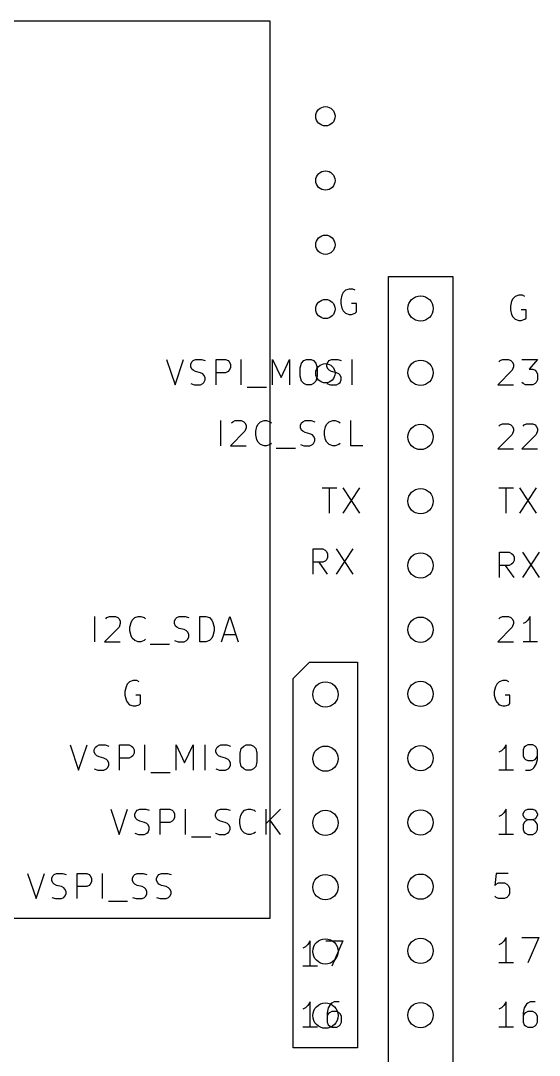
# Model space of a CAD drawing. Extents: x 1.5 to 46.6, y -62.7 to 0.
# Drawn here: x 26.05 to 46.55, y -40.94 to -0.03 of the extents above; entities that cross this region are included whole.
import ezdxf

# ---------------------------------------------------------------- set-up
doc = ezdxf.new("R2010")
doc.units = 0
doc.layers.add('BLACK', color=7, linetype='CONTINUOUS')
doc.layers.add('GRAY3', color=9, linetype='CONTINUOUS')

msp = doc.modelspace()

# ---------------------------------------------------------------- linework, layer by layer
at = {"layer": 'BLACK'}
for centre, radius in [((38.1, -3.81), 0.381), ((38.1, -6.35), 0.381), ((38.1, -8.89), 0.381), ((41.86, -11.41), 0.5), ((38.1, -11.43), 0.381), ((41.86, -13.95), 0.5), ((38.1, -13.97), 0.381), ((41.86, -16.49), 0.5), ((41.86, -19.03), 0.5), ((41.86, -21.57), 0.5), ((41.86, -24.11), 0.5), ((38.1, -26.67), 0.5), ((41.86, -26.65), 0.5), ((38.1, -29.21), 0.5), ((41.86, -29.19), 0.5), ((38.1, -31.75), 0.5), ((41.86, -31.73), 0.5), ((38.1, -34.29), 0.5), ((41.86, -34.27), 0.5), ((38.1, -36.83), 0.5), ((41.86, -36.81), 0.5), ((41.86, -39.35), 0.5), ((38.1, -39.37), 0.5)]:
    msp.add_circle(centre, radius, dxfattribs=at)
at = {"layer": 'GRAY3', "linetype": 'CONTINUOUS'}
for p, q in [((2.2, -0.03), (35.9, -0.03)), ((35.9, -0.03), (35.9, -35.53)), ((40.59, -10.14), (43.13, -10.14)), ((40.59, -57.765), (40.59, -10.14)), ((43.13, -10.14), (43.13, -58.4)), ((38.752095, -10.878914), (38.704476, -11.06939)), ((38.799714, -10.783676), (38.752095, -10.878914)), ((38.894952, -10.688438), (38.799714, -10.783676)), ((39.037809, -10.640819), (38.894952, -10.688438)), ((39.180666, -10.640819), (39.037809, -10.640819)), ((39.275904, -10.688438), (39.180666, -10.640819)), ((45.505714, -11.027676), (45.458095, -11.122914)), ((45.600952, -10.932438), (45.505714, -11.027676)), ((45.743809, -10.884819), (45.600952, -10.932438)), ((45.886666, -10.884819), (45.743809, -10.884819)), ((45.981904, -10.932438), (45.886666, -10.884819)), ((38.704476, -11.06939), (38.704476, -11.212247)), ((38.704476, -11.212247), (38.752095, -11.402723)), ((38.752095, -11.402723), (38.799714, -11.497961)), ((39.323523, -11.212247), (39.133047, -11.212247)), ((39.323523, -11.54558), (39.323523, -11.212247)), ((45.458095, -11.122914), (45.410476, -11.31339)), ((45.410476, -11.31339), (45.410476, -11.456247)), ((38.799714, -11.497961), (38.894952, -11.5932)), ((38.894952, -11.5932), (39.037809, -11.640819)), ((39.037809, -11.640819), (39.133047, -11.640819)), ((39.133047, -11.640819), (39.275904, -11.5932)), ((39.275904, -11.5932), (39.323523, -11.54558)), ((45.410476, -11.456247), (45.458095, -11.646723)), ((45.458095, -11.646723), (45.505714, -11.741961)), ((45.505714, -11.741961), (45.600952, -11.8372)), ((45.600952, -11.8372), (45.743809, -11.884819)), ((46.029523, -11.456247), (45.839047, -11.456247)), ((45.839047, -11.884819), (45.981904, -11.8372)), ((45.981904, -11.8372), (46.029523, -11.78958)), ((46.029523, -11.78958), (46.029523, -11.456247)), ((45.743809, -11.884819), (45.839047, -11.884819)), ((31.821905, -13.424819), (32.155238, -14.424819)), ((32.155238, -14.424819), (32.488571, -13.424819)), ((32.821905, -13.520057), (32.869524, -13.472438)), ((32.869524, -13.472438), (32.964762, -13.424819)), ((32.964762, -13.424819), (33.202857, -13.424819)), ((33.202857, -13.424819), (33.345714, -13.472438)), ((33.774286, -14.424819), (33.774286, -13.424819)), ((33.774286, -13.424819), (34.155238, -13.424819)), ((34.155238, -13.424819), (34.250476, -13.472438)), ((34.250476, -13.472438), (34.298095, -13.520057)), ((34.774286, -14.424819), (34.774286, -13.424819)), ((36.012381, -14.424819), (36.012381, -13.424819)), ((36.012381, -13.424819), (36.345714, -14.139104)), ((36.345714, -14.139104), (36.679047, -13.424819)), ((36.679047, -13.424819), (36.679047, -14.424819)), ((37.155238, -13.567676), (37.250476, -13.472438)), ((37.250476, -13.472438), (37.345714, -13.424819)), ((37.345714, -13.424819), (37.53619, -13.424819)), ((37.53619, -13.424819), (37.631428, -13.472438)), ((37.631428, -13.472438), (37.726666, -13.567676)), ((38.202857, -13.520057), (38.250476, -13.472438)), ((38.250476, -13.472438), (38.345714, -13.424819)), ((38.345714, -13.424819), (38.583809, -13.424819)), ((38.583809, -13.424819), (38.726666, -13.472438)), ((39.155238, -14.424819), (39.155238, -13.424819)), ((44.958095, -13.520057), (45.005714, -13.472438)), ((45.005714, -13.472438), (45.100952, -13.424819)), ((45.100952, -13.424819), (45.339047, -13.424819)), ((45.339047, -13.424819), (45.434285, -13.472438)), ((45.434285, -13.472438), (45.481904, -13.520057)), ((45.862857, -13.424819), (46.481904, -13.424819)), ((46.481904, -13.424819), (46.148571, -13.805771)), ((32.774286, -13.615295), (32.821905, -13.520057)), ((32.774286, -13.710533), (32.774286, -13.615295)), ((32.821905, -13.805771), (32.774286, -13.710533)), ((32.869524, -13.85339), (32.821905, -13.805771)), ((32.964762, -13.901009), (32.869524, -13.85339)), ((33.155238, -13.948628), (32.964762, -13.901009)), ((34.250476, -13.901009), (34.155238, -13.948628)), ((34.298095, -13.85339), (34.250476, -13.901009)), ((34.298095, -13.520057), (34.345714, -13.615295)), ((34.345714, -13.758152), (34.298095, -13.85339)), ((34.345714, -13.615295), (34.345714, -13.758152)), ((37.107619, -13.758152), (37.155238, -13.567676)), ((37.107619, -14.091485), (37.107619, -13.758152)), ((37.726666, -13.567676), (37.774285, -13.758152)), ((37.774285, -13.758152), (37.774285, -14.091485)), ((38.155238, -13.615295), (38.202857, -13.520057)), ((38.155238, -13.710533), (38.155238, -13.615295)), ((38.202857, -13.805771), (38.155238, -13.710533)), ((38.250476, -13.85339), (38.202857, -13.805771)), ((38.345714, -13.901009), (38.250476, -13.85339)), ((38.53619, -13.948628), (38.345714, -13.901009)), ((45.481904, -13.85339), (44.910476, -14.424819)), ((45.481904, -13.520057), (45.529523, -13.615295)), ((45.529523, -13.710533), (45.481904, -13.85339)), ((45.529523, -13.615295), (45.529523, -13.710533)), ((46.148571, -13.805771), (46.291428, -13.805771)), ((46.291428, -13.805771), (46.386666, -13.85339)), ((46.386666, -13.85339), (46.434285, -13.901009)), ((46.434285, -13.901009), (46.481904, -13.996247)), ((33.250476, -13.996247), (33.155238, -13.948628)), ((33.298095, -14.043866), (33.250476, -13.996247)), ((33.345714, -14.139104), (33.298095, -14.043866)), ((33.298095, -14.32958), (33.345714, -14.234342)), ((33.345714, -14.234342), (33.345714, -14.139104)), ((34.155238, -13.948628), (33.774286, -13.948628)), ((37.155238, -14.281961), (37.107619, -14.091485)), ((37.250476, -14.3772), (37.155238, -14.281961)), ((37.726666, -14.281961), (37.631428, -14.3772)), ((37.774285, -14.091485), (37.726666, -14.281961)), ((38.631428, -13.996247), (38.53619, -13.948628)), ((38.679047, -14.043866), (38.631428, -13.996247)), ((38.726666, -14.139104), (38.679047, -14.043866)), ((38.679047, -14.32958), (38.726666, -14.234342)), ((38.726666, -14.234342), (38.726666, -14.139104)), ((46.481904, -14.234342), (46.434285, -14.32958)), ((46.481904, -13.996247), (46.481904, -14.234342)), ((32.774286, -14.3772), (32.917143, -14.424819)), ((32.917143, -14.424819), (33.155238, -14.424819)), ((33.155238, -14.424819), (33.250476, -14.3772)), ((33.250476, -14.3772), (33.298095, -14.32958)), ((35.012381, -14.520057), (35.774285, -14.520057)), ((37.345714, -14.424819), (37.250476, -14.3772)), ((37.53619, -14.424819), (37.345714, -14.424819)), ((37.631428, -14.3772), (37.53619, -14.424819)), ((38.155238, -14.3772), (38.298095, -14.424819)), ((38.298095, -14.424819), (38.53619, -14.424819)), ((38.53619, -14.424819), (38.631428, -14.3772)), ((38.631428, -14.3772), (38.679047, -14.32958)), ((44.910476, -14.424819), (45.529523, -14.424819)), ((45.910476, -14.3772), (45.862857, -14.32958)), ((46.005714, -14.424819), (45.910476, -14.3772)), ((46.291428, -14.424819), (46.005714, -14.424819)), ((46.386666, -14.3772), (46.291428, -14.424819)), ((46.434285, -14.32958), (46.386666, -14.3772)), ((33.964905, -16.837819), (33.964905, -15.837819)), ((34.393476, -15.933057), (34.441095, -15.885438)), ((34.441095, -15.885438), (34.536333, -15.837819)), ((34.536333, -15.837819), (34.774428, -15.837819)), ((34.774428, -15.837819), (34.869666, -15.885438)), ((34.869666, -15.885438), (34.917285, -15.933057)), ((34.917285, -15.933057), (34.964904, -16.028295)), ((35.441095, -15.980676), (35.536333, -15.885438)), ((35.536333, -15.885438), (35.67919, -15.837819)), ((35.67919, -15.837819), (35.774428, -15.837819)), ((35.774428, -15.837819), (35.917285, -15.885438)), ((35.917285, -15.885438), (35.964904, -15.933057)), ((37.107762, -16.028295), (37.155381, -15.933057)), ((37.155381, -15.933057), (37.203, -15.885438)), ((37.203, -15.885438), (37.298238, -15.837819)), ((37.298238, -15.837819), (37.536333, -15.837819)), ((37.536333, -15.837819), (37.67919, -15.885438)), ((38.155381, -15.980676), (38.250619, -15.885438)), ((38.250619, -15.885438), (38.393476, -15.837819)), ((38.393476, -15.837819), (38.488714, -15.837819)), ((38.488714, -15.837819), (38.631571, -15.885438)), ((38.631571, -15.885438), (38.67919, -15.933057)), ((39.107762, -16.837819), (39.107762, -15.837819)), ((34.917285, -16.26639), (34.345857, -16.837819)), ((34.964904, -16.123533), (34.917285, -16.26639)), ((34.964904, -16.028295), (34.964904, -16.123533)), ((35.345857, -16.26639), (35.393476, -16.075914)), ((35.345857, -16.409247), (35.345857, -16.26639)), ((35.393476, -16.075914), (35.441095, -15.980676)), ((37.107762, -16.123533), (37.107762, -16.028295)), ((37.155381, -16.218771), (37.107762, -16.123533)), ((37.203, -16.26639), (37.155381, -16.218771)), ((37.298238, -16.314009), (37.203, -16.26639)), ((37.488714, -16.361628), (37.298238, -16.314009)), ((37.583952, -16.409247), (37.488714, -16.361628)), ((38.060143, -16.26639), (38.107762, -16.075914)), ((38.060143, -16.409247), (38.060143, -16.26639)), ((38.107762, -16.075914), (38.155381, -15.980676)), ((44.958095, -16.060057), (45.005714, -16.012438)), ((45.005714, -16.012438), (45.100952, -15.964819)), ((45.100952, -15.964819), (45.339047, -15.964819)), ((45.339047, -15.964819), (45.434285, -16.012438)), ((45.434285, -16.012438), (45.481904, -16.060057)), ((45.481904, -16.060057), (45.529523, -16.155295)), ((45.529523, -16.250533), (45.481904, -16.39339)), ((45.529523, -16.155295), (45.529523, -16.250533)), ((45.910476, -16.060057), (45.958095, -16.012438)), ((45.958095, -16.012438), (46.053333, -15.964819)), ((46.053333, -15.964819), (46.291428, -15.964819)), ((46.291428, -15.964819), (46.386666, -16.012438)), ((46.386666, -16.012438), (46.434285, -16.060057)), ((46.434285, -16.060057), (46.481904, -16.155295)), ((46.481904, -16.250533), (46.434285, -16.39339)), ((46.481904, -16.155295), (46.481904, -16.250533)), ((35.393476, -16.599723), (35.345857, -16.409247)), ((35.441095, -16.694961), (35.393476, -16.599723)), ((35.536333, -16.7902), (35.441095, -16.694961)), ((35.964904, -16.74258), (35.917285, -16.7902)), ((37.631571, -16.456866), (37.583952, -16.409247)), ((37.583952, -16.7902), (37.631571, -16.74258)), ((37.67919, -16.552104), (37.631571, -16.456866)), ((37.631571, -16.74258), (37.67919, -16.647342)), ((37.67919, -16.647342), (37.67919, -16.552104)), ((38.107762, -16.599723), (38.060143, -16.409247)), ((38.155381, -16.694961), (38.107762, -16.599723)), ((38.250619, -16.7902), (38.155381, -16.694961)), ((38.67919, -16.74258), (38.631571, -16.7902)), ((45.481904, -16.39339), (44.910476, -16.964819)), ((46.434285, -16.39339), (45.862857, -16.964819)), ((34.345857, -16.837819), (34.964904, -16.837819)), ((35.67919, -16.837819), (35.536333, -16.7902)), ((35.774428, -16.837819), (35.67919, -16.837819)), ((35.917285, -16.7902), (35.774428, -16.837819)), ((36.155381, -16.933057), (36.917285, -16.933057)), ((37.107762, -16.7902), (37.250619, -16.837819)), ((37.250619, -16.837819), (37.488714, -16.837819)), ((37.488714, -16.837819), (37.583952, -16.7902)), ((38.393476, -16.837819), (38.250619, -16.7902)), ((38.488714, -16.837819), (38.393476, -16.837819)), ((38.631571, -16.7902), (38.488714, -16.837819)), ((39.583952, -16.837819), (39.107762, -16.837819)), ((44.910476, -16.964819), (45.529523, -16.964819)), ((45.862857, -16.964819), (46.481904, -16.964819)), ((37.973095, -18.504819), (38.544523, -18.504819)), ((38.258809, -19.504819), (38.258809, -18.504819)), ((38.782619, -18.504819), (39.449285, -19.504819)), ((39.449285, -18.504819), (38.782619, -19.504819)), ((44.958095, -18.504819), (45.529523, -18.504819)), ((45.243809, -19.504819), (45.243809, -18.504819)), ((45.767619, -18.504819), (46.434285, -19.504819)), ((46.434285, -18.504819), (45.767619, -19.504819)), ((37.615905, -21.917819), (37.615905, -20.917819)), ((37.615905, -20.917819), (37.996857, -20.917819)), ((37.996857, -20.917819), (38.092095, -20.965438)), ((38.092095, -20.965438), (38.139714, -21.013057)), ((38.139714, -21.013057), (38.187333, -21.108295)), ((38.187333, -21.251152), (38.139714, -21.34639)), ((38.187333, -21.108295), (38.187333, -21.251152)), ((38.520667, -20.917819), (39.187333, -21.917819)), ((39.187333, -20.917819), (38.520667, -21.917819)), ((44.981905, -22.044819), (44.981905, -21.044819)), ((44.981905, -21.044819), (45.362857, -21.044819)), ((45.362857, -21.044819), (45.458095, -21.092438)), ((45.458095, -21.092438), (45.505714, -21.140057)), ((45.505714, -21.140057), (45.553333, -21.235295)), ((45.553333, -21.235295), (45.553333, -21.378152)), ((45.886667, -21.044819), (46.553333, -22.044819)), ((46.553333, -21.044819), (45.886667, -22.044819)), ((37.996857, -21.441628), (37.615905, -21.441628)), ((38.187333, -21.917819), (37.854, -21.441628)), ((38.092095, -21.394009), (37.996857, -21.441628)), ((38.139714, -21.34639), (38.092095, -21.394009)), ((45.362857, -21.568628), (44.981905, -21.568628)), ((45.553333, -22.044819), (45.22, -21.568628)), ((45.458095, -21.521009), (45.362857, -21.568628)), ((45.505714, -21.47339), (45.458095, -21.521009)), ((45.553333, -21.378152), (45.505714, -21.47339)), ((28.988095, -24.584819), (28.988095, -23.584819)), ((29.416666, -23.680057), (29.464285, -23.632438)), ((29.464285, -23.632438), (29.559523, -23.584819)), ((29.559523, -23.584819), (29.797618, -23.584819)), ((29.797618, -23.584819), (29.892856, -23.632438)), ((29.892856, -23.632438), (29.940475, -23.680057)), ((29.940475, -23.680057), (29.988094, -23.775295)), ((30.464285, -23.727676), (30.559523, -23.632438)), ((30.559523, -23.632438), (30.70238, -23.584819)), ((30.70238, -23.584819), (30.797618, -23.584819)), ((30.797618, -23.584819), (30.940475, -23.632438)), ((30.940475, -23.632438), (30.988094, -23.680057)), ((32.130952, -23.775295), (32.178571, -23.680057)), ((32.178571, -23.680057), (32.22619, -23.632438)), ((32.22619, -23.632438), (32.321428, -23.584819)), ((32.321428, -23.584819), (32.559523, -23.584819)), ((32.559523, -23.584819), (32.70238, -23.632438)), ((33.130952, -24.584819), (33.130952, -23.584819)), ((33.130952, -23.584819), (33.369047, -23.584819)), ((33.369047, -23.584819), (33.511904, -23.632438)), ((33.511904, -23.632438), (33.607142, -23.727676)), ((33.988095, -24.584819), (34.321428, -23.584819)), ((34.321428, -23.584819), (34.654761, -24.584819)), ((44.958095, -23.680057), (45.005714, -23.632438)), ((45.005714, -23.632438), (45.100952, -23.584819)), ((45.100952, -23.584819), (45.339047, -23.584819)), ((45.339047, -23.584819), (45.434285, -23.632438)), ((45.434285, -23.632438), (45.481904, -23.680057)), ((45.481904, -23.680057), (45.529523, -23.775295)), ((46.19619, -23.584819), (46.100952, -23.727676)), ((46.19619, -24.584819), (46.19619, -23.584819)), ((29.940475, -24.01339), (29.369047, -24.584819)), ((29.988094, -23.870533), (29.940475, -24.01339)), ((29.988094, -23.775295), (29.988094, -23.870533)), ((30.369047, -24.01339), (30.416666, -23.822914)), ((30.369047, -24.156247), (30.369047, -24.01339)), ((30.416666, -23.822914), (30.464285, -23.727676)), ((32.130952, -23.870533), (32.130952, -23.775295)), ((32.178571, -23.965771), (32.130952, -23.870533)), ((32.22619, -24.01339), (32.178571, -23.965771)), ((32.321428, -24.061009), (32.22619, -24.01339)), ((32.511904, -24.108628), (32.321428, -24.061009)), ((32.607142, -24.156247), (32.511904, -24.108628)), ((33.607142, -23.727676), (33.654761, -23.822914)), ((33.654761, -23.822914), (33.70238, -24.01339)), ((33.70238, -24.01339), (33.70238, -24.156247)), ((45.481904, -24.01339), (44.910476, -24.584819)), ((45.529523, -23.870533), (45.481904, -24.01339)), ((45.529523, -23.775295), (45.529523, -23.870533)), ((46.005714, -23.822914), (45.910476, -23.870533)), ((46.100952, -23.727676), (46.005714, -23.822914)), ((30.416666, -24.346723), (30.369047, -24.156247)), ((30.464285, -24.441961), (30.416666, -24.346723)), ((30.559523, -24.5372), (30.464285, -24.441961)), ((30.70238, -24.584819), (30.559523, -24.5372)), ((30.940475, -24.5372), (30.797618, -24.584819)), ((30.988094, -24.48958), (30.940475, -24.5372)), ((32.130952, -24.5372), (32.273809, -24.584819)), ((32.511904, -24.584819), (32.607142, -24.5372)), ((32.654761, -24.203866), (32.607142, -24.156247)), ((32.607142, -24.5372), (32.654761, -24.48958)), ((32.70238, -24.299104), (32.654761, -24.203866)), ((32.654761, -24.48958), (32.70238, -24.394342)), ((32.70238, -24.394342), (32.70238, -24.299104)), ((33.511904, -24.5372), (33.369047, -24.584819)), ((33.607142, -24.441961), (33.511904, -24.5372)), ((33.654761, -24.346723), (33.607142, -24.441961)), ((33.70238, -24.156247), (33.654761, -24.346723)), ((34.083333, -24.299104), (34.559523, -24.299104)), ((29.369047, -24.584819), (29.988094, -24.584819)), ((30.797618, -24.584819), (30.70238, -24.584819)), ((31.178571, -24.680057), (31.940475, -24.680057)), ((32.273809, -24.584819), (32.511904, -24.584819)), ((33.369047, -24.584819), (33.130952, -24.584819)), ((44.910476, -24.584819), (45.529523, -24.584819)), ((46.481904, -24.584819), (45.910476, -24.584819)), ((36.83, -26.035), (37.465, -25.4)), ((37.465, -25.4), (39.37, -25.4)), ((39.37, -25.4), (39.37, -40.64)), ((30.360952, -26.172438), (30.265714, -26.267676)), ((30.503809, -26.124819), (30.360952, -26.172438)), ((30.646666, -26.124819), (30.503809, -26.124819)), ((30.741904, -26.172438), (30.646666, -26.124819)), ((36.83, -40.64), (36.83, -26.035)), ((44.965952, -26.172438), (44.870714, -26.267676)), ((45.108809, -26.124819), (44.965952, -26.172438)), ((45.251666, -26.124819), (45.108809, -26.124819)), ((45.346904, -26.172438), (45.251666, -26.124819)), ((30.218095, -26.362914), (30.170476, -26.55339)), ((30.170476, -26.55339), (30.170476, -26.696247)), ((30.265714, -26.267676), (30.218095, -26.362914)), ((44.823095, -26.362914), (44.775476, -26.55339)), ((44.775476, -26.55339), (44.775476, -26.696247)), ((44.870714, -26.267676), (44.823095, -26.362914)), ((30.170476, -26.696247), (30.218095, -26.886723)), ((30.218095, -26.886723), (30.265714, -26.981961)), ((30.265714, -26.981961), (30.360952, -27.0772)), ((30.789523, -26.696247), (30.599047, -26.696247)), ((30.789523, -27.02958), (30.789523, -26.696247)), ((44.775476, -26.696247), (44.823095, -26.886723)), ((44.823095, -26.886723), (44.870714, -26.981961)), ((44.870714, -26.981961), (44.965952, -27.0772)), ((45.394523, -26.696247), (45.204047, -26.696247)), ((45.394523, -27.02958), (45.394523, -26.696247)), ((30.360952, -27.0772), (30.503809, -27.124819)), ((30.503809, -27.124819), (30.599047, -27.124819)), ((30.599047, -27.124819), (30.741904, -27.0772)), ((30.741904, -27.0772), (30.789523, -27.02958)), ((44.965952, -27.0772), (45.108809, -27.124819)), ((45.108809, -27.124819), (45.204047, -27.124819)), ((45.204047, -27.124819), (45.346904, -27.0772)), ((45.346904, -27.0772), (45.394523, -27.02958)), ((28.011905, -28.664819), (28.345238, -29.664819)), ((28.345238, -29.664819), (28.678571, -28.664819)), ((28.964286, -28.855295), (29.011905, -28.760057)), ((28.964286, -28.950533), (28.964286, -28.855295)), ((29.011905, -29.045771), (28.964286, -28.950533)), ((29.011905, -28.760057), (29.059524, -28.712438)), ((29.059524, -28.712438), (29.154762, -28.664819)), ((29.154762, -28.664819), (29.392857, -28.664819)), ((29.392857, -28.664819), (29.535714, -28.712438)), ((29.964286, -29.664819), (29.964286, -28.664819)), ((29.964286, -28.664819), (30.345238, -28.664819)), ((30.345238, -28.664819), (30.440476, -28.712438)), ((30.440476, -28.712438), (30.488095, -28.760057)), ((30.488095, -28.760057), (30.535714, -28.855295)), ((30.535714, -28.998152), (30.488095, -29.09339)), ((30.535714, -28.855295), (30.535714, -28.998152)), ((30.964286, -29.664819), (30.964286, -28.664819)), ((32.202381, -29.664819), (32.202381, -28.664819)), ((32.202381, -28.664819), (32.535714, -29.379104)), ((32.535714, -29.379104), (32.869047, -28.664819)), ((32.869047, -28.664819), (32.869047, -29.664819)), ((33.345238, -29.664819), (33.345238, -28.664819)), ((33.773809, -28.855295), (33.821428, -28.760057)), ((33.773809, -28.950533), (33.773809, -28.855295)), ((33.821428, -29.045771), (33.773809, -28.950533)), ((33.821428, -28.760057), (33.869047, -28.712438)), ((33.869047, -28.712438), (33.964285, -28.664819)), ((33.964285, -28.664819), (34.20238, -28.664819)), ((34.20238, -28.664819), (34.345237, -28.712438)), ((34.72619, -28.998152), (34.773809, -28.807676)), ((34.72619, -29.331485), (34.72619, -28.998152)), ((34.773809, -28.807676), (34.869047, -28.712438)), ((34.869047, -28.712438), (34.964285, -28.664819)), ((34.964285, -28.664819), (35.154761, -28.664819)), ((35.154761, -28.664819), (35.249999, -28.712438)), ((35.249999, -28.712438), (35.345237, -28.807676)), ((35.345237, -28.807676), (35.392856, -28.998152)), ((35.392856, -28.998152), (35.392856, -29.331485)), ((45.053333, -28.902914), (44.958095, -28.950533)), ((45.148571, -28.807676), (45.053333, -28.902914)), ((45.243809, -28.664819), (45.148571, -28.807676)), ((45.243809, -29.664819), (45.243809, -28.664819)), ((45.958095, -28.760057), (45.910476, -28.855295)), ((45.910476, -28.855295), (45.910476, -29.09339)), ((46.005714, -28.712438), (45.958095, -28.760057)), ((46.100952, -28.664819), (46.005714, -28.712438)), ((46.291428, -28.664819), (46.100952, -28.664819)), ((46.386666, -28.712438), (46.291428, -28.664819)), ((46.434285, -28.760057), (46.386666, -28.712438)), ((46.481904, -28.855295), (46.434285, -28.760057)), ((46.481904, -29.236247), (46.481904, -28.855295)), ((29.059524, -29.09339), (29.011905, -29.045771)), ((29.154762, -29.141009), (29.059524, -29.09339)), ((29.345238, -29.188628), (29.154762, -29.141009)), ((29.440476, -29.236247), (29.345238, -29.188628)), ((29.488095, -29.283866), (29.440476, -29.236247)), ((29.535714, -29.379104), (29.488095, -29.283866)), ((29.535714, -29.474342), (29.535714, -29.379104)), ((30.345238, -29.188628), (29.964286, -29.188628)), ((30.440476, -29.141009), (30.345238, -29.188628)), ((30.488095, -29.09339), (30.440476, -29.141009)), ((33.869047, -29.09339), (33.821428, -29.045771)), ((33.964285, -29.141009), (33.869047, -29.09339)), ((34.154761, -29.188628), (33.964285, -29.141009)), ((34.249999, -29.236247), (34.154761, -29.188628)), ((34.297618, -29.283866), (34.249999, -29.236247)), ((34.345237, -29.379104), (34.297618, -29.283866)), ((34.345237, -29.474342), (34.345237, -29.379104)), ((34.773809, -29.521961), (34.72619, -29.331485)), ((35.392856, -29.331485), (35.345237, -29.521961)), ((45.910476, -29.09339), (45.958095, -29.188628)), ((45.958095, -29.188628), (46.005714, -29.236247)), ((46.005714, -29.236247), (46.100952, -29.283866)), ((46.100952, -29.283866), (46.291428, -29.283866)), ((46.291428, -29.283866), (46.386666, -29.236247)), ((46.339047, -29.56958), (46.434285, -29.426723)), ((46.386666, -29.236247), (46.434285, -29.188628)), ((46.434285, -29.188628), (46.481904, -29.09339)), ((46.434285, -29.426723), (46.481904, -29.236247)), ((28.964286, -29.6172), (29.107143, -29.664819)), ((29.107143, -29.664819), (29.345238, -29.664819)), ((29.345238, -29.664819), (29.440476, -29.6172)), ((29.440476, -29.6172), (29.488095, -29.56958)), ((29.488095, -29.56958), (29.535714, -29.474342)), ((31.202381, -29.760057), (31.964285, -29.760057)), ((33.773809, -29.6172), (33.916666, -29.664819)), ((33.916666, -29.664819), (34.154761, -29.664819)), ((34.154761, -29.664819), (34.249999, -29.6172)), ((34.249999, -29.6172), (34.297618, -29.56958)), ((34.297618, -29.56958), (34.345237, -29.474342)), ((34.869047, -29.6172), (34.773809, -29.521961)), ((34.964285, -29.664819), (34.869047, -29.6172)), ((35.154761, -29.664819), (34.964285, -29.664819)), ((35.249999, -29.6172), (35.154761, -29.664819)), ((35.345237, -29.521961), (35.249999, -29.6172)), ((45.529523, -29.664819), (44.958095, -29.664819)), ((46.005714, -29.664819), (46.19619, -29.664819)), ((46.19619, -29.664819), (46.291428, -29.6172)), ((46.291428, -29.6172), (46.339047, -29.56958)), ((29.615238, -31.204819), (29.948571, -32.204819)), ((29.948571, -32.204819), (30.281904, -31.204819)), ((30.567619, -31.395295), (30.615238, -31.300057)), ((30.567619, -31.490533), (30.567619, -31.395295)), ((30.615238, -31.585771), (30.567619, -31.490533)), ((30.615238, -31.300057), (30.662857, -31.252438)), ((30.662857, -31.252438), (30.758095, -31.204819)), ((30.758095, -31.204819), (30.99619, -31.204819)), ((30.99619, -31.204819), (31.139047, -31.252438)), ((31.567619, -32.204819), (31.567619, -31.204819)), ((31.567619, -31.204819), (31.948571, -31.204819)), ((31.948571, -31.204819), (32.043809, -31.252438)), ((32.043809, -31.252438), (32.091428, -31.300057)), ((32.091428, -31.300057), (32.139047, -31.395295)), ((32.139047, -31.395295), (32.139047, -31.538152)), ((32.567619, -32.204819), (32.567619, -31.204819)), ((33.758095, -31.395295), (33.805714, -31.300057)), ((33.758095, -31.490533), (33.758095, -31.395295)), ((33.805714, -31.585771), (33.758095, -31.490533)), ((33.805714, -31.300057), (33.853333, -31.252438)), ((33.853333, -31.252438), (33.948571, -31.204819)), ((33.948571, -31.204819), (34.186666, -31.204819)), ((34.186666, -31.204819), (34.329523, -31.252438)), ((34.710476, -31.63339), (34.758095, -31.442914)), ((34.758095, -31.442914), (34.805714, -31.347676)), ((34.805714, -31.347676), (34.900952, -31.252438)), ((34.900952, -31.252438), (35.043809, -31.204819)), ((35.043809, -31.204819), (35.139047, -31.204819)), ((35.139047, -31.204819), (35.281904, -31.252438)), ((35.281904, -31.252438), (35.329523, -31.300057)), ((35.758095, -32.204819), (35.758095, -31.204819)), ((36.329523, -31.204819), (35.758095, -31.776247)), ((45.053333, -31.442914), (44.958095, -31.490533)), ((45.148571, -31.347676), (45.053333, -31.442914)), ((45.243809, -31.204819), (45.148571, -31.347676)), ((45.243809, -32.204819), (45.243809, -31.204819)), ((45.910476, -31.395295), (45.958095, -31.300057)), ((45.910476, -31.442914), (45.910476, -31.395295)), ((45.958095, -31.538152), (45.910476, -31.442914)), ((45.958095, -31.300057), (46.005714, -31.252438)), ((46.005714, -31.252438), (46.100952, -31.204819)), ((46.100952, -31.204819), (46.291428, -31.204819)), ((46.291428, -31.204819), (46.386666, -31.252438)), ((46.386666, -31.252438), (46.434285, -31.300057)), ((46.434285, -31.300057), (46.481904, -31.395295)), ((46.481904, -31.442914), (46.434285, -31.538152)), ((46.481904, -31.395295), (46.481904, -31.442914)), ((30.662857, -31.63339), (30.615238, -31.585771)), ((30.758095, -31.681009), (30.662857, -31.63339)), ((30.948571, -31.728628), (30.758095, -31.681009)), ((31.043809, -31.776247), (30.948571, -31.728628)), ((31.091428, -31.823866), (31.043809, -31.776247)), ((31.139047, -31.919104), (31.091428, -31.823866)), ((31.948571, -31.728628), (31.567619, -31.728628)), ((32.043809, -31.681009), (31.948571, -31.728628)), ((32.091428, -31.63339), (32.043809, -31.681009)), ((32.139047, -31.538152), (32.091428, -31.63339)), ((33.853333, -31.63339), (33.805714, -31.585771)), ((33.948571, -31.681009), (33.853333, -31.63339)), ((34.139047, -31.728628), (33.948571, -31.681009)), ((34.234285, -31.776247), (34.139047, -31.728628)), ((34.281904, -31.823866), (34.234285, -31.776247)), ((34.329523, -31.919104), (34.281904, -31.823866)), ((34.710476, -31.776247), (34.710476, -31.63339)), ((34.758095, -31.966723), (34.710476, -31.776247)), ((36.329523, -32.204819), (35.900952, -31.63339)), ((45.958095, -31.728628), (45.910476, -31.823866)), ((45.910476, -31.823866), (45.910476, -32.014342)), ((46.005714, -31.585771), (45.958095, -31.538152)), ((46.005714, -31.681009), (45.958095, -31.728628)), ((46.100952, -31.63339), (46.005714, -31.585771)), ((46.100952, -31.63339), (46.005714, -31.681009)), ((46.291428, -31.63339), (46.100952, -31.63339)), ((46.386666, -31.585771), (46.291428, -31.63339)), ((46.386666, -31.681009), (46.291428, -31.63339)), ((46.434285, -31.538152), (46.386666, -31.585771)), ((46.434285, -31.728628), (46.386666, -31.681009)), ((46.481904, -31.823866), (46.434285, -31.728628)), ((46.481904, -32.014342), (46.481904, -31.823866)), ((30.567619, -32.1572), (30.710476, -32.204819)), ((30.710476, -32.204819), (30.948571, -32.204819)), ((30.948571, -32.204819), (31.043809, -32.1572)), ((31.043809, -32.1572), (31.091428, -32.10958)), ((31.091428, -32.10958), (31.139047, -32.014342)), ((31.139047, -32.014342), (31.139047, -31.919104)), ((32.805714, -32.300057), (33.567618, -32.300057)), ((33.758095, -32.1572), (33.900952, -32.204819)), ((33.900952, -32.204819), (34.139047, -32.204819)), ((34.139047, -32.204819), (34.234285, -32.1572)), ((34.234285, -32.1572), (34.281904, -32.10958)), ((34.281904, -32.10958), (34.329523, -32.014342)), ((34.329523, -32.014342), (34.329523, -31.919104)), ((34.805714, -32.061961), (34.758095, -31.966723)), ((34.900952, -32.1572), (34.805714, -32.061961)), ((35.043809, -32.204819), (34.900952, -32.1572)), ((35.139047, -32.204819), (35.043809, -32.204819)), ((35.281904, -32.1572), (35.139047, -32.204819)), ((35.329523, -32.10958), (35.281904, -32.1572)), ((45.529523, -32.204819), (44.958095, -32.204819)), ((45.910476, -32.014342), (45.958095, -32.10958)), ((45.958095, -32.10958), (46.005714, -32.1572)), ((46.005714, -32.1572), (46.100952, -32.204819)), ((46.100952, -32.204819), (46.291428, -32.204819)), ((46.291428, -32.204819), (46.386666, -32.1572)), ((46.386666, -32.1572), (46.434285, -32.10958)), ((46.434285, -32.10958), (46.481904, -32.014342)), ((26.329048, -33.744819), (26.662381, -34.744819)), ((26.662381, -34.744819), (26.995714, -33.744819)), ((27.281429, -33.935295), (27.329048, -33.840057)), ((27.281429, -34.030533), (27.281429, -33.935295)), ((27.329048, -33.840057), (27.376667, -33.792438)), ((27.376667, -33.792438), (27.471905, -33.744819)), ((27.471905, -33.744819), (27.71, -33.744819)), ((27.71, -33.744819), (27.852857, -33.792438)), ((28.281429, -34.744819), (28.281429, -33.744819)), ((28.281429, -33.744819), (28.662381, -33.744819)), ((28.662381, -33.744819), (28.757619, -33.792438)), ((28.757619, -33.792438), (28.805238, -33.840057)), ((28.805238, -33.840057), (28.852857, -33.935295)), ((28.852857, -33.935295), (28.852857, -34.078152)), ((29.281429, -34.744819), (29.281429, -33.744819)), ((30.471905, -33.935295), (30.519524, -33.840057)), ((30.471905, -34.030533), (30.471905, -33.935295)), ((30.519524, -33.840057), (30.567143, -33.792438)), ((30.567143, -33.792438), (30.662381, -33.744819)), ((30.662381, -33.744819), (30.900476, -33.744819)), ((30.900476, -33.744819), (31.043333, -33.792438)), ((31.424286, -33.935295), (31.471905, -33.840057)), ((31.424286, -34.030533), (31.424286, -33.935295)), ((31.471905, -33.840057), (31.519524, -33.792438)), ((31.519524, -33.792438), (31.614762, -33.744819)), ((31.614762, -33.744819), (31.852857, -33.744819)), ((31.852857, -33.744819), (31.995714, -33.792438)), ((44.846905, -33.744819), (44.799286, -34.221009)), ((45.323095, -33.744819), (44.846905, -33.744819)), ((27.329048, -34.125771), (27.281429, -34.030533)), ((27.376667, -34.17339), (27.329048, -34.125771)), ((27.471905, -34.221009), (27.376667, -34.17339)), ((27.662381, -34.268628), (27.471905, -34.221009)), ((27.757619, -34.316247), (27.662381, -34.268628)), ((27.805238, -34.363866), (27.757619, -34.316247)), ((28.662381, -34.268628), (28.281429, -34.268628)), ((28.757619, -34.221009), (28.662381, -34.268628)), ((28.805238, -34.17339), (28.757619, -34.221009)), ((28.852857, -34.078152), (28.805238, -34.17339)), ((30.519524, -34.125771), (30.471905, -34.030533)), ((30.567143, -34.17339), (30.519524, -34.125771)), ((30.662381, -34.221009), (30.567143, -34.17339)), ((30.852857, -34.268628), (30.662381, -34.221009)), ((30.948095, -34.316247), (30.852857, -34.268628)), ((30.995714, -34.363866), (30.948095, -34.316247)), ((31.471905, -34.125771), (31.424286, -34.030533)), ((31.519524, -34.17339), (31.471905, -34.125771)), ((31.614762, -34.221009), (31.519524, -34.17339)), ((31.805238, -34.268628), (31.614762, -34.221009)), ((31.900476, -34.316247), (31.805238, -34.268628)), ((31.948095, -34.363866), (31.900476, -34.316247)), ((44.799286, -34.221009), (44.846905, -34.17339)), ((44.846905, -34.17339), (44.942143, -34.125771)), ((44.942143, -34.125771), (45.180238, -34.125771)), ((45.180238, -34.125771), (45.275476, -34.17339)), ((45.275476, -34.17339), (45.323095, -34.221009)), ((45.323095, -34.221009), (45.370714, -34.316247)), ((45.370714, -34.316247), (45.370714, -34.554342)), ((27.281429, -34.6972), (27.424286, -34.744819)), ((27.424286, -34.744819), (27.662381, -34.744819)), ((27.662381, -34.744819), (27.757619, -34.6972)), ((27.757619, -34.6972), (27.805238, -34.64958)), ((27.852857, -34.459104), (27.805238, -34.363866)), ((27.805238, -34.64958), (27.852857, -34.554342)), ((27.852857, -34.554342), (27.852857, -34.459104)), ((30.471905, -34.6972), (30.614762, -34.744819)), ((30.614762, -34.744819), (30.852857, -34.744819)), ((30.852857, -34.744819), (30.948095, -34.6972)), ((30.948095, -34.6972), (30.995714, -34.64958)), ((31.043333, -34.459104), (30.995714, -34.363866)), ((30.995714, -34.64958), (31.043333, -34.554342)), ((31.043333, -34.554342), (31.043333, -34.459104)), ((31.424286, -34.6972), (31.567143, -34.744819)), ((31.567143, -34.744819), (31.805238, -34.744819)), ((31.805238, -34.744819), (31.900476, -34.6972)), ((31.900476, -34.6972), (31.948095, -34.64958)), ((31.995714, -34.459104), (31.948095, -34.363866)), ((31.948095, -34.64958), (31.995714, -34.554342)), ((31.995714, -34.554342), (31.995714, -34.459104)), ((44.846905, -34.6972), (44.799286, -34.64958)), ((44.942143, -34.744819), (44.846905, -34.6972)), ((45.180238, -34.744819), (44.942143, -34.744819)), ((45.275476, -34.6972), (45.180238, -34.744819)), ((45.323095, -34.64958), (45.275476, -34.6972)), ((45.370714, -34.554342), (45.323095, -34.64958)), ((29.519524, -34.840057), (30.281428, -34.840057)), ((35.9, -35.53), (2.2, -35.53)), ((45.243809, -36.284819), (45.148571, -36.427676)), ((45.243809, -37.284819), (45.243809, -36.284819)), ((45.862857, -36.284819), (46.529523, -36.284819)), ((46.529523, -36.284819), (46.100952, -37.284819)), ((37.306333, -36.649914), (37.211095, -36.697533)), ((37.401571, -36.554676), (37.306333, -36.649914)), ((37.496809, -36.411819), (37.401571, -36.554676)), ((37.496809, -37.411819), (37.496809, -36.411819)), ((38.115857, -36.411819), (38.782523, -36.411819)), ((38.782523, -36.411819), (38.353952, -37.411819)), ((45.053333, -36.522914), (44.958095, -36.570533)), ((45.148571, -36.427676), (45.053333, -36.522914)), ((37.782523, -37.411819), (37.211095, -37.411819)), ((45.529523, -37.284819), (44.958095, -37.284819)), ((37.496809, -38.824819), (37.401571, -38.967676)), ((37.496809, -39.824819), (37.496809, -38.824819)), ((38.44919, -38.824819), (38.353952, -38.872438)), ((38.639666, -38.824819), (38.44919, -38.824819)), ((45.243809, -38.824819), (45.148571, -38.967676)), ((45.243809, -39.824819), (45.243809, -38.824819)), ((46.19619, -38.824819), (46.100952, -38.872438)), ((46.386666, -38.824819), (46.19619, -38.824819)), ((37.306333, -39.062914), (37.211095, -39.110533)), ((37.401571, -38.967676), (37.306333, -39.062914)), ((38.211095, -39.062914), (38.163476, -39.25339)), ((38.163476, -39.25339), (38.163476, -39.634342)), ((38.306333, -38.920057), (38.211095, -39.062914)), ((38.258714, -39.25339), (38.211095, -39.301009)), ((38.353952, -39.205771), (38.258714, -39.25339)), ((38.353952, -38.872438), (38.306333, -38.920057)), ((38.544428, -39.205771), (38.353952, -39.205771)), ((38.639666, -39.25339), (38.544428, -39.205771)), ((38.687285, -39.301009), (38.639666, -39.25339)), ((45.053333, -39.062914), (44.958095, -39.110533)), ((45.148571, -38.967676), (45.053333, -39.062914)), ((45.958095, -39.062914), (45.910476, -39.25339)), ((45.910476, -39.25339), (45.910476, -39.634342)), ((46.053333, -38.920057), (45.958095, -39.062914)), ((46.005714, -39.25339), (45.958095, -39.301009)), ((46.100952, -39.205771), (46.005714, -39.25339)), ((46.100952, -38.872438), (46.053333, -38.920057)), ((46.291428, -39.205771), (46.100952, -39.205771)), ((46.386666, -39.25339), (46.291428, -39.205771)), ((46.434285, -39.301009), (46.386666, -39.25339)), ((38.211095, -39.301009), (38.163476, -39.396247)), ((38.163476, -39.634342), (38.211095, -39.72958)), ((38.734904, -39.396247), (38.687285, -39.301009)), ((38.687285, -39.72958), (38.734904, -39.634342)), ((38.734904, -39.634342), (38.734904, -39.396247)), ((45.958095, -39.301009), (45.910476, -39.396247)), ((45.910476, -39.634342), (45.958095, -39.72958)), ((46.481904, -39.396247), (46.434285, -39.301009)), ((46.434285, -39.72958), (46.481904, -39.634342)), ((46.481904, -39.634342), (46.481904, -39.396247)), ((37.782523, -39.824819), (37.211095, -39.824819)), ((38.211095, -39.72958), (38.258714, -39.7772)), ((38.258714, -39.7772), (38.353952, -39.824819)), ((38.353952, -39.824819), (38.544428, -39.824819)), ((38.544428, -39.824819), (38.639666, -39.7772)), ((38.639666, -39.7772), (38.687285, -39.72958)), ((45.529523, -39.824819), (44.958095, -39.824819)), ((45.958095, -39.72958), (46.005714, -39.7772)), ((46.005714, -39.7772), (46.100952, -39.824819)), ((46.100952, -39.824819), (46.291428, -39.824819)), ((46.291428, -39.824819), (46.386666, -39.7772)), ((46.386666, -39.7772), (46.434285, -39.72958)), ((39.37, -40.64), (36.83, -40.64))]:
    msp.add_line(p, q, dxfattribs=at)

doc.saveas('drawing.dxf')
